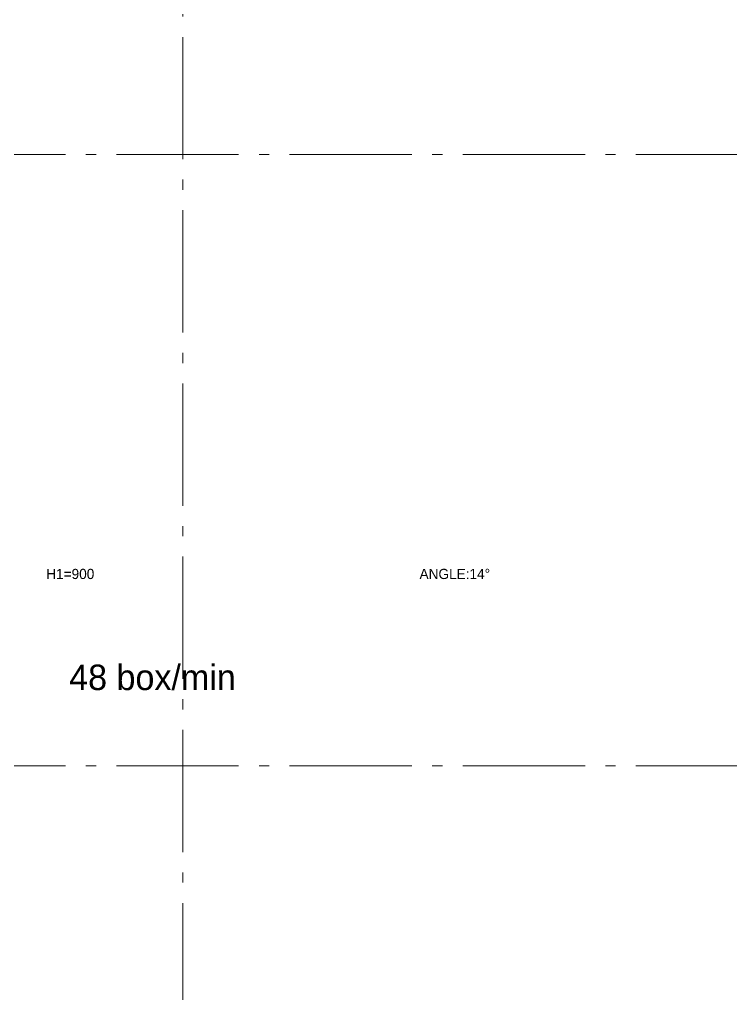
# Model space of a CAD drawing. Header units: millimetres. Extents: x -187347 to 135007, y -6415 to 292048.
# Drawn here: x -34543 to -27554, y 23811 to 33381 of the extents above; entities that cross this region are included whole.
import ezdxf

# ---------------------------------------------------------------- set-up
doc = ezdxf.new("R2010")
doc.units = ezdxf.units.MM
doc.header["$LTSCALE"] = 100
doc.linetypes.add('Z_LINE-CNTR', pattern=[17, 12, -2, 1, -2])
doc.layers.add('Layout Kromeka Details', color=253, linetype='Continuous', lineweight=5)
doc.layers.add('S-GRID', color=7, linetype='Continuous', lineweight=5)
doc.layers.add('TEXT', color=3, linetype='Continuous')
doc.styles.add('015_100', font='', dxfattribs={"height": 150})
doc.styles.add('025_100', font='', dxfattribs={"height": 250})
doc.styles.get('015_100').set_extended_font_data('Univers 45 Light')
doc.styles.get('025_100').set_extended_font_data('Univers 45 Light')

msp = doc.modelspace()

# ---------------------------------------------------------------- linework, layer by layer
at = {"layer": 'S-GRID', "color": 152, "linetype": 'Z_LINE-CNTR'}
for p, q in [((-32939.9, 111408.8), (-32939.9, -6038.2)), ((-89691.4, 32055), (-18064, 32055)), ((-89691.4, 26055), (-18064, 26055))]:
    msp.add_line(p, q, dxfattribs=at)

# ---------------------------------------------------------------- texts
at = {"layer": 'Layout Kromeka Details', "linetype": 'Continuous', "char_height": 100, "style": '015_100'}
for s, width, insert, attachment_point in [('H1=900', 2508.555, (-33808.4, 27988.8, 7321.6), 3), ('ANGLE:14°', 6724.088, (-30615.9, 27988.8, 7321.6), 1)]:
    msp.add_mtext_dynamic_manual_height_columns(s, width=width, gutter_width=1500, heights=[0], dxfattribs=dict(at, insert=insert, attachment_point=attachment_point))
at = {"layer": 'TEXT', "color": 3, "linetype": 'Continuous', "insert": (-34055.1, 27049, 21970.1), "char_height": 250, "attachment_point": 1, "style": '025_100'}
msp.add_mtext_dynamic_manual_height_columns('48 box/min', width=3576.49, gutter_width=1250, heights=[0], dxfattribs=at)

doc.saveas('drawing.dxf')
